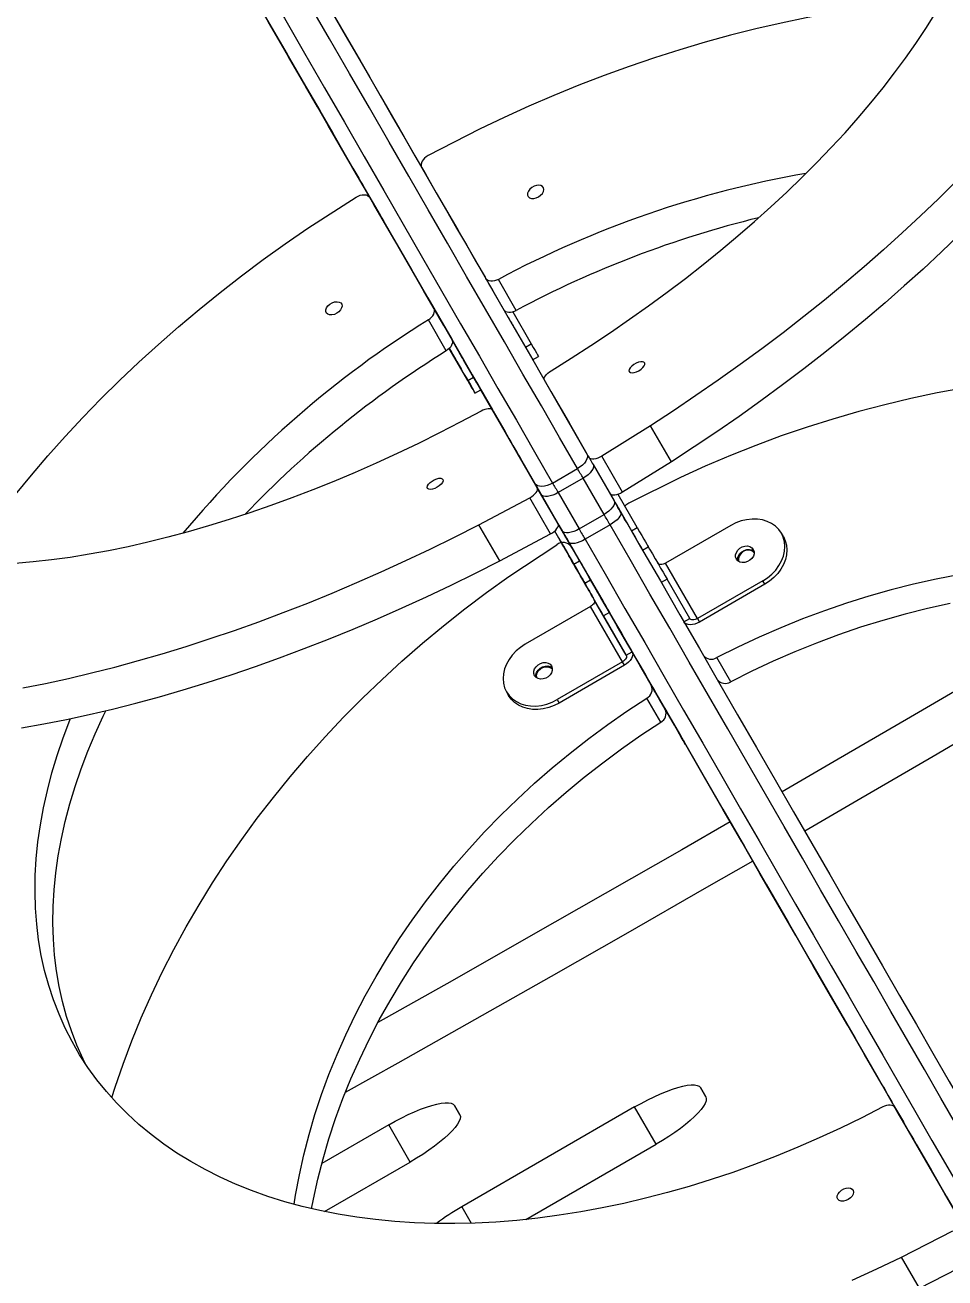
# Model space of a CAD drawing. Header units: millimetres. Extents: x -12977 to 11786, y -11805 to 10558.
# Drawn here: x -7210 to -6796, y -753 to -188 of the extents above; entities that cross this region are included whole.
import ezdxf

# ---------------------------------------------------------------- set-up
doc = ezdxf.new("R2010")
doc.units = ezdxf.units.MM
for name, color, linetype in [('DIKOM_ОБЪЕКТ', 7, 'Continuous'), ('DIKOM_РАЗМЕР_ЗОНА', 7, 'Continuous'), ('DIKOM_РАЗМЕР_ОБЪЕКТА', 7, 'Continuous')]:
    doc.layers.add(name, color=color, linetype=linetype)
doc.styles.add('style1', font='arial.ttf', dxfattribs={"width": 0.8})
doc.dimstyles.new('1-50', dxfattribs={"dimtxt": 300, "dimasz": 200, "dimexe": 100, "dimexo": 0, "dimgap": 100, "dimtad": 1, "dimtxsty": 'style1', "dimcen": 200, "dimclrd": 7, "dimclre": 7, "dimclrt": 7, "dimadec": 1, "dimazin": 2, "dimtfac": 1, "dimtmove": 0, "dimatfit": 2, "dimfxl": 0, "dimlwd": 25, "dimlwe": 18, "dimarcsym": 0})

# ---------------------------------------------------------------- blocks, each defined once
blk = doc.blocks.new('*D9')
at = {"layer": 'Defpoints', "color": 0, "transparency": 16777216}
for p in [(-11007.42, 666.08), (8787.99, 666.08), (8787.99, -10518.66)]:
    blk.add_point(p, dxfattribs=at)
at = {"layer": 'DIKOM_РАЗМЕР_ОБЪЕКТА', "color": 7, "lineweight": 18, "transparency": 16777216}
for p, q in [((-11007.42, 666.08), (-11007.42, -10618.66)), ((8787.99, 666.08), (8787.99, -10618.66))]:
    blk.add_line(p, q, dxfattribs=at)
at = {"layer": 'DIKOM_РАЗМЕР_ОБЪЕКТА', "color": 7, "lineweight": 25, "transparency": 16777216}
blk.add_line((-10807.42, -10518.66), (8587.99, -10518.66), dxfattribs=at)
at = {"layer": 'DIKOM_РАЗМЕР_ОБЪЕКТА', "color": 7, "transparency": 16777216}
for points in [[(-10807.42, -10485.32), (-10807.42, -10551.99), (-11007.42, -10518.66)], [(8587.99, -10485.32), (8587.99, -10551.99), (8787.99, -10518.66)]]:
    blk.add_solid(points, dxfattribs=at)
at = {"layer": 'DIKOM_РАЗМЕР_ОБЪЕКТА', "color": 7, "transparency": 16777216, "insert": (-1823.63, -10265.49), "char_height": 300, "attachment_point": 5, "style": 'style1'}
blk.add_mtext('19750', dxfattribs=at)
blk = doc.blocks.new('*D12')
at = {"layer": 'Defpoints', "color": 0, "transparency": 16777216}
for p in [(10764.9, 125.67), (-12976.69, 124.08), (10764.9, -11704.66)]:
    blk.add_point(p, dxfattribs=at)
at = {"layer": 'DIKOM_РАЗМЕР_ЗОНА', "color": 7, "lineweight": 18, "transparency": 16777216}
for p, q in [((10764.9, 125.67), (10764.9, -11804.66)), ((-12976.69, 124.08), (-12976.69, -11804.66))]:
    blk.add_line(p, q, dxfattribs=at)
at = {"layer": 'DIKOM_РАЗМЕР_ЗОНА', "color": 7, "lineweight": 25, "transparency": 16777216}
blk.add_line((-12776.69, -11704.66), (10564.9, -11704.66), dxfattribs=at)
at = {"layer": 'DIKOM_РАЗМЕР_ЗОНА', "color": 7, "transparency": 16777216}
for points in [[(-12776.69, -11671.32), (-12776.69, -11737.99), (-12976.69, -11704.66)], [(10564.9, -11671.32), (10564.9, -11737.99), (10764.9, -11704.66)]]:
    blk.add_solid(points, dxfattribs=at)
at = {"layer": 'DIKOM_РАЗМЕР_ЗОНА', "color": 7, "transparency": 16777216, "insert": (-1904.63, -11451.38), "char_height": 300, "attachment_point": 5, "style": 'style1'}
blk.add_mtext('23750', dxfattribs=at)

msp = doc.modelspace()

# ---------------------------------------------------------------- linework, layer by layer
at = {"layer": 'DIKOM_ОБЪЕКТ', "color": 7, "linetype": 'Continuous', "lineweight": 15}
for p, q in [((-7005.569, -235.225), (-7028.647, -247.098)), ((-7055.992, -264.18), (-7050.974, -272.872)), ((-7082.898, -279.871), (-7061.076, -265.821)), ((-7054.952, -265.982), (-7026.078, -315.994)), ((-6988.953, -316.869), (-6997.013, -302.908)), ((-6999.64, -307.785), (-6992.566, -320.035)), ((-7026.078, -315.994), (-7018.016, -329.957)), ((-7020.499, -335.083), (-7028.56, -321.121)), ((-7015.95, -333.535), (-7023.023, -321.285)), ((-6990.567, -317.499), (-6982.206, -331.981)), ((-7008.187, -346.981), (-7018.008, -329.97)), ((-6984.803, -333.479), (-6982.206, -331.981)), ((-7010.786, -348.481), (-7019.147, -333.999)), ((-6981.569, -339.079), (-6978.974, -337.58)), ((-7010.786, -348.481), (-7008.187, -346.981)), ((-6956.08, -383.229), (-6976.236, -348.319)), ((-6966.845, -364.585), (-6976.236, -348.319)), ((-7007.552, -354.08), (-7004.955, -352.58)), ((-6979.463, -396.729), (-6999.618, -361.82)), ((-6999.346, -362.29), (-6994.142, -371.304)), ((-6928.428, -368.832), (-6950.44, -382.552)), ((-6919.037, -385.098), (-6928.428, -368.832)), ((-6941.049, -398.818), (-6950.44, -382.552)), ((-6972.585, -394.641), (-6961.326, -388.141)), ((-6954.332, -386.256), (-6944.89, -402.609)), ((-6919.037, -385.098), (-6941.049, -398.818)), ((-6958.828, -392.468), (-6970.087, -398.967)), ((-6949.387, -408.821), (-6958.828, -392.468)), ((-6915.001, -392.095), (-6938.235, -403.697)), ((-6970.072, -412.995), (-6979.463, -396.729)), ((-6968.273, -416.109), (-6977.715, -399.755)), ((-6970.087, -398.967), (-6960.645, -415.321)), ((-6934.451, -414.693), (-6943.066, -399.77)), ((-7005.757, -413.478), (-6982.869, -401.276)), ((-6973.478, -417.542), (-6982.869, -401.276)), ((-6960.645, -415.321), (-6949.387, -408.821)), ((-6996.365, -429.743), (-7005.757, -413.478)), ((-6996.365, -429.743), (-6973.478, -417.542)), ((-6963.029, -431.193), (-6971.645, -416.27)), ((-6971.081, -417.247), (-6971.645, -416.27)), ((-6960.431, -429.693), (-6970.065, -413.007)), ((-6946.704, -413.467), (-6957.963, -419.967)), ((-6937.048, -416.192), (-6934.451, -414.693)), ((-6936.205, -417.654), (-6936.206, -417.655)), ((-6892.268, -413.761), (-6921.713, -430.761)), ((-6868.579, -418.791), (-6869.478, -417.232)), ((-6992.33, -436.74), (-6970.664, -422.42)), ((-6932.074, -424.808), (-6929.476, -423.309)), ((-6965.786, -426.418), (-6965.788, -426.419)), ((-6963.988, -429.537), (-6953.789, -447.202)), ((-6963.029, -431.193), (-6960.431, -429.693)), ((-6962.185, -432.655), (-6962.188, -432.655)), ((-6907.311, -455.704), (-6921.713, -430.761)), ((-6958.055, -439.808), (-6955.457, -438.308)), ((-6921.009, -437.979), (-6923.605, -439.478)), ((-6910.81, -455.645), (-6921.009, -437.979)), ((-6877.867, -438.703), (-6907.311, -455.704)), ((-6876.967, -440.262), (-6906.412, -457.262)), ((-6876.967, -440.262), (-6877.867, -438.703)), ((-6955.487, -450.261), (-6984.933, -467.261)), ((-6941.087, -475.203), (-6955.487, -450.261)), ((-6939.388, -472.145), (-6953.789, -447.202)), ((-6946.99, -452.979), (-6949.588, -454.479)), ((-6949.588, -454.479), (-6939.388, -472.145)), ((-6946.99, -452.979), (-6936.79, -470.645)), ((-6913.407, -457.145), (-6910.81, -455.645)), ((-6907.311, -455.704), (-6906.412, -457.262)), ((-6939.388, -472.145), (-6936.79, -470.645)), ((-6936.786, -470.653), (-6928.093, -485.709)), ((-6892.332, -484.222), (-6898.631, -473.311)), ((-6941.087, -475.203), (-6970.531, -492.204)), ((-6940.187, -476.762), (-6969.632, -493.762)), ((-6940.187, -476.762), (-6941.087, -475.203)), ((-6993.321, -488.732), (-6992.42, -490.291)), ((-6928.093, -485.709), (-6921.793, -496.62)), ((-6970.531, -492.204), (-6969.632, -493.762)), ((-6923.878, -502.436), (-6930.178, -491.525)), ((-6917.696, -503.716), (-6924.509, -491.915)), ((-6906.001, -667.018), (-6903.573, -671.224)), ((-6903.573, -671.224), (-6905.995, -667.029)), ((-7016.821, -675.073), (-7014.392, -679.279)), ((-7014.392, -679.279), (-7016.813, -675.085)), ((-6935.608, -675.738), (-7013.551, -720.738)), ((-6925.921, -692.516), (-6935.608, -675.738)), ((-6818.891, -674.848), (-6814.483, -682.483)), ((-6789.282, -726.133), (-6818.157, -676.12)), ((-7046.427, -683.793), (-7076.618, -701.224)), ((-7036.741, -700.571), (-7046.427, -683.793)), ((-6984.651, -726.423), (-6925.921, -692.516)), ((-7075.334, -722.853), (-7036.741, -700.571)), ((-7013.551, -720.738), (-7009.293, -728.112)), ((-6815.283, -743.39), (-6792.205, -731.516)), ((-6807.222, -757.351), (-6815.283, -743.39)), ((-6807.222, -757.351), (-6784.145, -745.478))]:
    msp.add_line(p, q, dxfattribs=at)
at = {"layer": 'DIKOM_ОБЪЕКТ', "color": 7, "linetype": 'Continuous', "lineweight": 15, "flags": 128}
for points in [[(-7184.313, -41.918), (-7174.433, -59.028), (-7164.475, -76.278), (-7154.438, -93.662), (-7144.325, -111.177), (-7134.14, -128.818), (-7123.885, -146.581), (-7113.563, -164.46), (-7103.175, -182.452), (-7092.725, -200.552), (-7082.216, -218.755), (-7071.65, -237.056), (-7061.029, -255.451), (-7050.357, -273.936), (-7039.636, -292.505), (-7028.869, -311.155), (-7018.059, -329.878), (-7007.208, -348.672)], [(-6961.326, -388.141), (-6969.436, -374.095), (-6977.638, -359.888), (-6985.931, -345.525), (-6994.31, -331.011), (-7002.774, -316.351), (-7011.319, -301.551), (-7019.941, -286.616), (-7028.639, -271.552), (-7037.408, -256.364), (-7046.245, -241.057), (-7055.147, -225.637), (-7064.112, -210.11), (-7073.136, -194.481), (-7082.215, -178.755), (-7091.347, -162.939), (-7100.527, -147.038), (-7109.753, -131.059), (-7119.02, -115.006), (-7128.328, -98.886), (-7137.67, -82.704), (-7147.045, -66.466), (-7156.449, -50.179)], [(-7150.877, -45.828), (-7141.539, -62.002), (-7132.23, -78.126), (-7122.953, -94.194), (-7113.711, -110.202), (-7104.508, -126.143), (-7095.347, -142.01), (-7086.231, -157.8), (-7077.163, -173.505), (-7068.148, -189.12), (-7059.188, -204.64), (-7050.286, -220.059), (-7041.445, -235.37), (-7032.67, -250.57), (-7023.962, -265.652), (-7015.326, -280.611), (-7006.764, -295.441), (-6998.279, -310.137), (-6989.874, -324.695), (-6981.553, -339.107), (-6973.319, -353.369), (-6965.174, -367.477), (-6957.121, -381.425)], [(-6980.504, -394.925), (-6988.556, -380.977), (-6996.701, -366.87), (-7004.936, -352.607), (-7013.257, -338.194), (-7021.661, -323.638), (-7030.146, -308.942), (-7038.708, -294.111), (-7047.345, -279.152), (-7056.052, -264.07), (-7064.828, -248.87), (-7073.669, -233.558), (-7082.571, -218.14), (-7091.53, -202.62), (-7100.546, -187.005), (-7109.614, -171.299), (-7118.729, -155.51), (-7127.891, -139.642), (-7137.094, -123.702), (-7146.336, -107.694), (-7155.613, -91.626), (-7164.922, -75.502), (-7174.26, -59.328)], [(-7167.707, -56.679), (-7158.303, -72.966), (-7148.928, -89.204), (-7139.586, -105.386), (-7130.279, -121.506), (-7121.01, -137.559), (-7111.785, -153.539), (-7102.605, -169.439), (-7093.473, -185.255), (-7084.394, -200.981), (-7075.371, -216.61), (-7066.406, -232.137), (-7057.503, -247.557), (-7048.666, -262.864), (-7039.897, -278.052), (-7031.2, -293.117), (-7022.577, -308.052), (-7014.033, -322.851), (-7005.569, -337.511), (-6997.189, -352.025), (-6988.896, -366.388), (-6980.694, -380.595), (-6972.585, -394.641)], [(-7152.695, -96.684), (-7146.459, -107.485), (-7140.092, -118.513), (-7133.599, -129.76), (-7126.983, -141.22), (-7120.247, -152.888), (-7113.395, -164.755), (-7106.432, -176.815), (-7099.362, -189.061), (-7092.188, -201.487), (-7084.915, -214.084), (-7077.547, -226.846), (-7070.088, -239.765), (-7062.542, -252.835)], [(-7106.36, -122.939), (-7100.402, -133.259), (-7094.5, -143.48), (-7088.66, -153.596), (-7082.885, -163.598), (-7077.182, -173.478), (-7071.553, -183.227), (-7066.003, -192.839), (-7060.538, -202.305), (-7055.161, -211.619), (-7049.877, -220.771), (-7044.69, -229.756), (-7039.603, -238.566), (-7034.621, -247.194), (-7029.749, -255.633), (-7024.989, -263.877), (-7020.347, -271.919), (-7015.825, -279.751), (-7011.427, -287.369), (-7007.156, -294.766), (-7003.016, -301.936)], [(-7026.399, -315.436), (-7030.539, -308.266), (-7034.809, -300.869), (-7039.208, -293.251), (-7043.73, -285.418), (-7048.372, -277.377), (-7053.132, -269.133), (-7058.004, -260.694), (-7062.985, -252.066), (-7068.072, -243.256), (-7073.26, -234.271), (-7078.544, -225.118), (-7083.921, -215.805), (-7089.386, -206.339), (-7094.935, -196.727), (-7100.564, -186.978), (-7106.268, -177.098), (-7112.042, -167.097), (-7117.882, -156.981), (-7123.785, -146.759), (-7129.743, -136.439)], [(-6796.484, -176.763), (-6802.506, -177.215), (-6813.515, -178.247), (-6824.608, -179.546), (-6835.776, -181.113), (-6847.008, -182.945), (-6858.294, -185.042), (-6869.626, -187.401), (-6880.993, -190.02), (-6892.385, -192.898), (-6903.793, -196.031), (-6915.207, -199.418), (-6926.619, -203.054), (-6938.015, -206.938), (-6949.389, -211.065), (-6960.73, -215.432), (-6972.028, -220.036), (-6983.274, -224.872), (-6994.458, -229.936), (-7005.569, -235.225)], [(-6973.27, -344.029), (-6964.253, -338.417), (-6955.343, -332.684), (-6946.549, -326.838), (-6937.881, -320.883), (-6929.35, -314.828), (-6920.963, -308.678), (-6912.731, -302.44), (-6904.663, -296.121), (-6896.767, -289.729), (-6889.052, -283.27), (-6881.527, -276.751), (-6874.201, -270.18), (-6867.079, -263.564), (-6860.173, -256.911), (-6853.489, -250.227), (-6847.033, -243.519), (-6840.813, -236.797), (-6834.837, -230.066), (-6829.111, -223.335), (-6823.641, -216.609), (-6818.432, -209.899), (-6813.492, -203.21), (-6808.826, -196.55), (-6804.437, -189.926), (-6800.332, -183.347)], [(-7028.647, -247.098), (-7029.5, -247.633), (-7030.262, -248.263), (-7030.9, -248.963), (-7031.39, -249.705), (-7031.711, -250.457), (-7031.851, -251.191), (-7031.803, -251.875), (-7031.57, -252.482)], [(-7062.542, -252.835), (-7061.666, -254.353), (-7060.804, -255.846), (-7059.958, -257.311), (-7059.127, -258.749), (-7058.315, -260.156), (-7057.521, -261.531), (-7056.747, -262.873), (-7055.992, -264.18)], [(-6790.927, -258.789), (-6798.738, -266.547), (-6806.775, -274.272), (-6815.03, -281.958), (-6823.498, -289.6), (-6832.17, -297.189), (-6841.039, -304.72), (-6850.098, -312.186), (-6859.339, -319.581), (-6868.753, -326.899), (-6878.333, -334.133), (-6888.071, -341.277), (-6897.958, -348.325), (-6907.986, -355.271), (-6918.145, -362.108), (-6928.428, -368.832)], [(-7061.076, -265.821), (-7060.186, -265.349), (-7059.26, -265.006), (-7058.334, -264.802), (-7057.447, -264.749), (-7056.635, -264.847), (-7055.93, -265.092), (-7055.361, -265.476), (-7054.952, -265.982)], [(-6978.931, -265.655), (-6977.966, -264.967), (-6977.202, -264.143), (-6976.704, -263.256), (-6976.519, -262.385), (-6976.662, -261.607), (-6977.12, -260.992), (-6977.853, -260.594), (-6978.795, -260.448), (-6979.863, -260.568), (-6980.963, -260.943), (-6981.995, -261.539), (-6982.869, -262.304), (-6983.508, -263.169), (-6983.852, -264.058), (-6983.875, -264.892), (-6983.571, -265.596), (-6982.968, -266.109), (-6982.122, -266.383), (-6981.104, -266.397), (-6980.008, -266.147), (-6978.931, -265.655)], [(-7050.974, -272.872), (-7050.241, -274.142), (-7049.529, -275.374), (-7048.841, -276.566), (-7048.176, -277.718), (-7047.535, -278.828), (-7046.92, -279.893), (-7046.33, -280.915), (-7045.767, -281.89)], [(-7238.068, -431.71), (-7234.666, -426.723), (-7228.269, -417.704), (-7221.596, -408.747), (-7214.656, -399.86), (-7207.453, -391.049), (-7199.995, -382.322), (-7192.286, -373.689), (-7184.334, -365.155), (-7176.146, -356.727), (-7167.728, -348.414), (-7159.088, -340.222), (-7150.233, -332.159), (-7141.171, -324.23), (-7131.91, -316.444), (-7122.458, -308.806), (-7112.822, -301.323), (-7103.011, -294.002), (-7093.033, -286.849), (-7082.898, -279.871)], [(-7045.767, -281.89), (-7040.964, -290.21), (-7035.998, -298.81), (-7030.874, -307.685), (-7025.595, -316.83), (-7020.161, -326.241), (-7014.579, -335.91), (-7008.849, -345.834), (-7002.976, -356.006), (-6999.681, -361.714)], [(-6789.347, -282.813), (-6797.384, -290.538), (-6805.639, -298.224), (-6814.107, -305.865), (-6822.779, -313.455), (-6831.648, -320.985), (-6840.707, -328.452), (-6849.948, -335.847), (-6859.362, -343.165), (-6868.942, -350.399), (-6878.679, -357.543), (-6888.567, -364.591), (-6898.594, -371.536), (-6908.754, -378.374), (-6919.037, -385.098)], [(-7003.016, -301.936), (-7002.625, -302.613), (-7002.225, -303.307), (-7001.816, -304.016), (-7001.397, -304.74), (-7000.971, -305.48), (-7000.535, -306.234), (-7000.091, -307.002), (-6999.64, -307.785)], [(-6997.013, -302.908), (-6997.867, -303.296), (-6998.74, -303.565), (-6999.598, -303.707), (-7000.413, -303.717), (-7001.155, -303.594), (-7001.797, -303.342), (-7002.316, -302.971), (-7002.695, -302.494)], [(-7069.863, -318.155), (-7070.94, -318.646), (-7072.037, -318.896), (-7073.054, -318.883), (-7073.901, -318.608), (-7074.503, -318.096), (-7074.807, -317.392), (-7074.786, -316.557), (-7074.44, -315.669), (-7073.803, -314.803), (-7072.928, -314.039), (-7071.896, -313.442), (-7070.796, -313.068), (-7069.727, -312.948), (-7068.785, -313.094), (-7068.053, -313.492), (-7067.594, -314.107), (-7067.452, -314.885), (-7067.637, -315.756), (-7068.134, -316.643), (-7068.899, -317.468), (-7069.863, -318.155)], [(-7028.56, -321.121), (-7027.797, -320.575), (-7027.128, -319.955), (-7026.575, -319.282), (-7026.159, -318.582), (-7025.894, -317.878), (-7025.792, -317.196), (-7025.853, -316.561), (-7026.078, -315.994)], [(-7023.023, -321.285), (-7023.474, -320.502), (-7023.918, -319.734), (-7024.353, -318.98), (-7024.78, -318.24), (-7025.199, -317.515), (-7025.608, -316.807), (-7026.008, -316.113), (-7026.399, -315.436)], [(-6994.634, -316.456), (-6994.255, -316.933), (-6993.735, -317.304), (-6993.094, -317.556), (-6992.352, -317.679), (-6991.537, -317.669), (-6990.679, -317.527), (-6989.806, -317.257), (-6988.953, -316.869)], [(-6992.566, -320.035), (-6992.107, -320.832), (-6991.639, -321.641), (-6991.165, -322.464), (-6990.683, -323.299), (-6990.193, -324.147), (-6989.696, -325.007), (-6989.194, -325.878), (-6988.684, -326.76)], [(-7018.016, -329.957), (-7017.792, -330.523), (-7017.731, -331.158), (-7017.834, -331.84), (-7018.098, -332.544), (-7018.514, -333.244), (-7019.067, -333.917), (-7019.737, -334.537), (-7020.499, -335.083)], [(-7012.338, -339.791), (-7012.427, -339.637), (-7012.686, -339.189), (-7013.091, -338.487), (-7013.607, -337.592), (-7014.188, -336.586), (-7014.783, -335.556), (-7015.338, -334.595), (-7015.804, -333.787), (-7016.14, -333.206), (-7016.316, -332.901), (-7016.316, -332.901), (-7016.14, -333.205), (-7015.804, -333.787), (-7015.338, -334.594), (-7014.783, -335.555), (-7014.189, -336.585), (-7013.608, -337.591), (-7013.091, -338.486), (-7012.686, -339.189), (-7012.427, -339.637), (-7012.338, -339.791)], [(-6982.206, -331.981), (-6981.282, -333.583), (-6980.493, -334.948), (-6979.858, -336.05), (-6979.387, -336.865), (-6979.09, -337.378), (-6978.976, -337.577), (-6978.974, -337.58)], [(-7019.185, -333.933), (-7018.929, -334.377), (-7017.669, -336.559), (-7016.387, -338.779), (-7015.108, -340.994), (-7013.858, -343.159), (-7012.664, -345.228), (-7011.548, -347.16), (-7010.534, -348.916), (-7009.644, -350.459)], [(-7015.248, -340.752), (-7015.713, -339.946), (-7016.278, -338.968), (-7016.896, -337.897), (-7017.517, -336.821), (-7018.092, -335.826), (-7018.572, -334.994), (-7018.921, -334.39), (-7019.108, -334.066), (-7019.12, -334.046), (-7018.954, -334.332), (-7018.626, -334.901), (-7018.16, -335.708), (-7017.596, -336.686), (-7016.977, -337.757), (-7016.356, -338.833), (-7015.782, -339.827), (-7015.3, -340.66), (-7014.953, -341.263), (-7014.765, -341.588), (-7014.754, -341.608), (-7014.919, -341.321), (-7015.248, -340.752)], [(-7012.066, -340.26), (-7012.576, -339.378), (-7013.079, -338.507), (-7013.575, -337.647), (-7014.065, -336.8), (-7014.547, -335.964), (-7015.022, -335.141), (-7015.49, -334.332), (-7015.95, -333.535)], [(-6999.598, -361.857), (-7001.443, -358.661), (-7006.708, -349.542), (-7012.066, -340.26)], [(-6976.236, -348.319), (-6976.368, -347.91), (-6976.342, -347.427), (-6976.157, -346.887), (-6975.822, -346.307), (-6975.345, -345.711), (-6974.747, -345.119), (-6974.046, -344.551), (-6973.27, -344.029)], [(-6933.683, -344.021), (-6932.702, -343.363), (-6931.887, -342.625), (-6931.312, -341.874), (-6931.027, -341.176), (-6931.057, -340.593), (-6931.4, -340.177), (-6932.025, -339.965), (-6932.877, -339.976), (-6933.881, -340.208), (-6934.946, -340.641), (-6935.979, -341.237), (-6936.887, -341.943), (-6937.59, -342.696), (-6938.025, -343.429), (-6938.154, -344.077), (-6937.966, -344.582), (-6937.476, -344.9), (-6936.728, -345.002), (-6935.79, -344.878), (-6934.744, -344.542), (-6933.683, -344.021)], [(-7009.644, -350.459), (-7008.893, -351.759), (-7008.299, -352.789), (-7007.872, -353.527), (-7007.623, -353.96), (-7007.554, -354.078), (-7007.67, -353.878), (-7007.965, -353.365), (-7008.436, -352.55), (-7009.073, -351.448), (-7009.861, -350.082), (-7010.786, -348.481)], [(-7008.187, -346.981), (-7007.263, -348.582), (-7006.475, -349.948), (-7005.839, -351.05), (-7005.367, -351.865), (-7005.072, -352.378), (-7004.956, -352.578), (-7004.955, -352.58)], [(-7007.208, -348.672), (-7006.19, -350.434), (-7005.181, -352.182), (-7004.181, -353.915), (-7003.19, -355.631), (-7002.211, -357.328), (-7001.243, -359.004), (-7000.287, -360.659), (-6999.346, -362.29)], [(-6787.549, -351.869), (-6799.34, -354.057), (-6811.12, -356.547), (-6822.879, -359.336), (-6834.607, -362.423), (-6846.294, -365.804), (-6857.931, -369.476), (-6869.507, -373.437), (-6881.011, -377.684), (-6892.435, -382.211), (-6903.768, -387.016), (-6915.001, -392.095)], [(-6999.618, -361.82), (-6999.905, -361.5), (-7000.337, -361.281), (-7000.898, -361.17), (-7001.567, -361.172), (-7002.322, -361.286), (-7003.135, -361.508), (-7003.976, -361.831), (-7004.816, -362.243)], [(-7004.816, -362.243), (-7014.185, -367.245), (-7023.605, -372.095), (-7033.065, -376.788), (-7042.555, -381.317), (-7052.065, -385.678), (-7061.585, -389.865), (-7071.103, -393.876), (-7080.609, -397.704), (-7090.093, -401.346), (-7099.544, -404.797), (-7108.952, -408.055), (-7118.306, -411.115), (-7127.596, -413.973), (-7136.812, -416.628), (-7145.942, -419.075), (-7154.978, -421.312), (-7163.911, -423.336), (-7172.728, -425.146), (-7181.421, -426.741), (-7189.98, -428.115), (-7198.395, -429.271), (-7206.658, -430.205), (-7214.759, -430.916)], [(-6994.142, -371.304), (-6993.196, -372.941), (-6992.267, -374.551), (-6991.355, -376.131), (-6990.46, -377.68), (-6989.585, -379.196), (-6988.729, -380.678), (-6987.894, -382.124), (-6987.081, -383.533)], [(-6987.081, -383.533), (-6978.469, -398.45), (-6969.737, -413.574), (-6960.887, -428.902), (-6951.924, -444.428), (-6942.847, -460.149), (-6933.66, -476.061), (-6924.366, -492.159), (-6914.966, -508.44), (-6905.464, -524.899), (-6895.862, -541.53), (-6886.161, -558.332), (-6876.367, -575.297), (-6866.479, -592.423), (-6856.501, -609.704), (-6846.437, -627.137), (-6836.288, -644.715), (-6826.058, -662.436)], [(-6957.121, -381.425), (-6956.875, -382.12), (-6956.872, -382.922), (-6957.111, -383.802), (-6957.584, -384.724), (-6958.271, -385.655), (-6959.148, -386.557), (-6960.179, -387.396), (-6961.326, -388.141)], [(-6957.121, -381.425), (-6956.781, -382.015), (-6956.438, -382.608), (-6956.093, -383.206), (-6955.745, -383.808), (-6955.395, -384.414), (-6955.043, -385.024), (-6954.689, -385.638), (-6954.332, -386.256)], [(-6950.44, -382.552), (-6951.323, -383.034), (-6952.225, -383.421), (-6953.107, -383.699), (-6953.935, -383.856), (-6954.673, -383.887), (-6955.292, -383.789), (-6955.767, -383.567), (-6956.08, -383.229)], [(-6958.828, -392.468), (-6959.148, -391.914), (-6959.465, -391.364), (-6959.781, -390.818), (-6960.094, -390.275), (-6960.405, -389.736), (-6960.715, -389.2), (-6961.021, -388.669), (-6961.326, -388.141)], [(-6954.332, -386.256), (-6954.143, -386.852), (-6954.194, -387.56), (-6954.484, -388.352), (-6955, -389.198), (-6955.725, -390.066), (-6956.628, -390.922), (-6957.676, -391.732), (-6958.828, -392.468)], [(-7024.616, -396.521), (-7025.677, -397.042), (-7026.723, -397.379), (-7027.662, -397.501), (-7028.409, -397.399), (-7028.898, -397.082), (-7029.087, -396.577), (-7028.958, -395.929), (-7028.523, -395.196), (-7027.82, -394.443), (-7026.911, -393.738), (-7025.879, -393.141), (-7024.814, -392.708), (-7023.811, -392.475), (-7022.958, -392.465), (-7022.332, -392.677), (-7021.989, -393.093), (-7021.959, -393.676), (-7022.244, -394.374), (-7022.82, -395.125), (-7023.635, -395.863), (-7024.616, -396.521)], [(-6972.585, -394.641), (-6973.803, -395.262), (-6975.046, -395.736), (-6976.266, -396.044), (-6977.416, -396.174), (-6978.45, -396.122), (-6979.331, -395.889), (-6980.025, -395.485), (-6980.504, -394.925)], [(-6977.715, -399.755), (-6978.071, -399.138), (-6978.426, -398.524), (-6978.778, -397.914), (-6979.128, -397.308), (-6979.476, -396.705), (-6979.821, -396.108), (-6980.163, -395.514), (-6980.504, -394.925)], [(-6972.585, -394.641), (-6972.28, -395.169), (-6971.973, -395.701), (-6971.664, -396.236), (-6971.353, -396.775), (-6971.039, -397.318), (-6970.724, -397.864), (-6970.406, -398.414), (-6970.087, -398.967)], [(-6982.869, -401.276), (-6982.01, -400.75), (-6981.223, -400.164), (-6980.542, -399.538), (-6979.992, -398.901), (-6979.596, -398.277), (-6979.372, -397.691), (-6979.327, -397.168), (-6979.463, -396.729)], [(-6970.087, -398.967), (-6971.3, -399.598), (-6972.526, -400.1), (-6973.718, -400.455), (-6974.832, -400.648), (-6975.823, -400.673), (-6976.654, -400.527), (-6977.292, -400.217), (-6977.715, -399.755)], [(-6941.049, -398.818), (-6941.932, -399.299), (-6942.834, -399.687), (-6943.716, -399.965), (-6944.544, -400.122), (-6945.281, -400.153), (-6945.901, -400.055), (-6946.376, -399.833), (-6946.689, -399.495)], [(-6944.89, -402.609), (-6944.702, -403.206), (-6944.752, -403.913), (-6945.042, -404.706), (-6945.559, -405.552), (-6946.283, -406.419), (-6947.186, -407.275), (-6948.234, -408.086), (-6949.387, -408.821)], [(-6945.1, -402.248), (-6943.913, -404.303), (-6942.669, -406.458), (-6941.392, -408.669), (-6940.109, -410.892), (-6938.846, -413.08), (-6937.627, -415.191), (-6936.479, -417.179), (-6935.425, -419.005), (-6934.485, -420.633), (-6933.68, -422.028), (-6933.025, -423.162)], [(-6944.89, -402.609), (-6944.523, -403.245), (-6944.154, -403.885), (-6943.782, -404.528), (-6943.409, -405.175), (-6943.033, -405.826), (-6942.656, -406.479), (-6942.277, -407.137), (-6941.895, -407.797)], [(-6939.554, -411.854), (-6939.357, -412.196), (-6939.334, -412.234), (-6939.489, -411.965), (-6939.809, -411.411), (-6940.267, -410.618), (-6940.827, -409.648), (-6941.444, -408.58), (-6942.066, -407.502), (-6942.645, -406.5), (-6943.132, -405.656), (-6943.49, -405.037), (-6943.686, -404.695), (-6943.722, -404.635)], [(-6946.704, -413.467), (-6947.046, -412.875), (-6947.386, -412.287), (-6947.724, -411.701), (-6948.06, -411.119), (-6948.395, -410.539), (-6948.728, -409.963), (-6949.058, -409.391), (-6949.387, -408.821)], [(-6941.895, -407.797), (-6941.767, -408.287), (-6941.877, -408.894), (-6942.221, -409.592), (-6942.784, -410.356), (-6943.548, -411.156), (-6944.48, -411.962), (-6945.546, -412.742), (-6946.704, -413.467)], [(-6941.895, -407.797), (-6932.925, -423.334), (-6924.026, -438.748), (-6915.2, -454.035), (-6906.451, -469.188), (-6897.783, -484.202), (-6889.198, -499.071), (-6880.7, -513.79), (-6872.293, -528.352), (-6863.979, -542.753), (-6855.76, -556.987), (-6847.642, -571.048), (-6839.626, -584.933), (-6831.716, -598.634), (-6823.914, -612.147), (-6816.224, -625.467), (-6808.648, -638.589), (-6801.189, -651.507), (-6793.851, -664.217), (-6786.636, -676.715), (-6779.546, -688.995), (-6772.584, -701.053), (-6765.753, -712.885)], [(-6869.478, -417.232), (-6870.662, -415.549), (-6872.139, -414.083), (-6873.879, -412.865), (-6875.846, -411.918), (-6878.001, -411.264), (-6880.301, -410.913), (-6882.697, -410.875), (-6885.141, -411.149), (-6887.584, -411.731), (-6889.976, -412.607), (-6892.268, -413.761)], [(-7211.267, -486.918), (-7201.075, -484.901), (-7190.761, -482.664), (-7180.336, -480.208), (-7169.807, -477.536), (-7159.184, -474.65), (-7148.475, -471.553), (-7137.691, -468.246), (-7126.84, -464.734), (-7115.931, -461.018), (-7104.974, -457.102), (-7093.979, -452.99), (-7082.954, -448.686), (-7071.909, -444.191), (-7060.855, -439.512), (-7049.799, -434.65), (-7038.751, -429.612), (-7027.722, -424.401), (-7016.721, -419.021), (-7005.757, -413.478)], [(-6973.478, -417.542), (-6972.619, -417.016), (-6971.832, -416.43), (-6971.151, -415.804), (-6970.601, -415.167), (-6970.205, -414.543), (-6969.981, -413.957), (-6969.936, -413.434), (-6970.072, -412.995)], [(-6971.081, -417.247), (-6969.894, -419.303), (-6968.65, -421.458), (-6967.373, -423.669), (-6966.09, -425.892), (-6964.826, -428.081), (-6963.608, -430.191), (-6962.46, -432.179), (-6961.405, -434.006), (-6960.466, -435.633), (-6959.66, -437.028), (-6959.006, -438.162)], [(-6960.645, -415.321), (-6961.858, -415.952), (-6963.084, -416.454), (-6964.277, -416.809), (-6965.39, -417.002), (-6966.381, -417.026), (-6967.212, -416.881), (-6967.851, -416.571), (-6968.273, -416.109)], [(-6965.278, -421.297), (-6965.659, -420.637), (-6966.038, -419.98), (-6966.416, -419.326), (-6966.791, -418.675), (-6967.165, -418.029), (-6967.536, -417.385), (-6967.906, -416.745), (-6968.273, -416.109)], [(-6960.645, -415.321), (-6960.316, -415.89), (-6959.985, -416.463), (-6959.653, -417.04), (-6959.319, -417.619), (-6958.982, -418.201), (-6958.644, -418.787), (-6958.304, -419.375), (-6957.963, -419.967)], [(-6769.321, -720.705), (-6776.2, -708.79), (-6783.211, -696.647), (-6790.351, -684.28), (-6797.617, -671.695), (-6805.007, -658.894), (-6812.518, -645.885), (-6820.147, -632.671), (-6827.892, -619.257), (-6835.749, -605.649), (-6843.715, -591.851), (-6851.787, -577.869), (-6859.962, -563.709), (-6868.239, -549.374), (-6876.612, -534.872), (-6885.079, -520.206), (-6893.636, -505.384), (-6902.281, -490.41), (-6911.01, -475.29), (-6919.821, -460.03), (-6928.709, -444.636), (-6937.671, -429.113), (-6946.704, -413.467)], [(-6934.451, -414.693), (-6933.346, -416.606), (-6932.346, -418.338), (-6931.47, -419.854), (-6930.737, -421.124), (-6930.163, -422.119), (-6929.756, -422.823), (-6929.528, -423.219), (-6929.476, -423.309)], [(-6877.867, -438.703), (-6875.722, -437.295), (-6873.766, -435.663), (-6872.042, -433.838), (-6870.582, -431.858), (-6869.417, -429.763), (-6868.571, -427.598), (-6868.061, -425.403), (-6867.896, -423.226), (-6868.081, -421.111), (-6868.612, -419.099), (-6869.478, -417.232)], [(-6965.535, -426.853), (-6965.891, -426.236), (-6966.378, -425.391), (-6966.957, -424.389), (-6967.58, -423.311), (-6968.196, -422.243), (-6968.756, -421.274), (-6969.215, -420.479), (-6969.534, -419.926), (-6969.69, -419.657), (-6969.667, -419.695), (-6969.47, -420.037), (-6969.113, -420.656), (-6968.626, -421.5), (-6968.047, -422.502), (-6967.424, -423.58), (-6966.808, -424.647), (-6966.248, -425.618), (-6965.789, -426.412), (-6965.47, -426.965), (-6965.315, -427.234), (-6965.337, -427.196), (-6965.535, -426.853)], [(-6962.904, -425.41), (-6962.992, -425.256), (-6963.251, -424.808), (-6963.656, -424.106), (-6964.173, -423.211), (-6964.754, -422.204), (-6965.348, -421.175), (-6965.903, -420.214), (-6966.37, -419.406), (-6966.706, -418.824), (-6966.881, -418.52), (-6966.881, -418.52), (-6966.706, -418.824), (-6966.37, -419.405), (-6965.904, -420.213), (-6965.349, -421.174), (-6964.755, -422.203), (-6964.173, -423.21), (-6963.657, -424.105), (-6963.252, -424.807), (-6962.993, -425.255), (-6962.904, -425.41)], [(-6957.963, -419.967), (-6959.17, -420.608), (-6960.379, -421.141), (-6961.542, -421.545), (-6962.616, -421.806), (-6963.56, -421.913), (-6964.337, -421.861), (-6964.917, -421.653), (-6965.278, -421.297)], [(-6789.136, -726.384), (-6795.967, -714.553), (-6802.929, -702.495), (-6810.018, -690.215), (-6817.234, -677.717), (-6824.572, -665.007), (-6832.031, -652.088), (-6839.606, -638.967), (-6847.297, -625.647), (-6855.098, -612.134), (-6863.009, -598.433), (-6871.024, -584.549), (-6879.143, -570.487), (-6887.361, -556.253), (-6895.676, -541.852), (-6904.083, -527.289), (-6912.581, -512.571), (-6921.166, -497.702), (-6929.834, -482.688), (-6938.582, -467.535), (-6947.408, -452.248), (-6956.308, -436.834), (-6965.278, -421.297)], [(-6957.963, -419.967), (-6948.93, -435.613), (-6939.968, -451.136), (-6931.079, -466.531), (-6922.269, -481.791), (-6913.54, -496.91), (-6904.895, -511.884), (-6896.337, -526.707), (-6887.87, -541.371), (-6879.497, -555.874), (-6871.221, -570.209), (-6863.046, -584.369), (-6854.973, -598.351), (-6847.007, -612.149), (-6839.151, -625.757), (-6831.406, -639.171), (-6823.776, -652.385), (-6816.266, -665.394), (-6808.876, -678.194), (-6801.609, -690.78), (-6794.469, -703.147), (-6787.458, -715.29), (-6780.58, -727.205)], [(-6933.025, -423.162), (-6932.534, -424.013), (-6932.217, -424.562), (-6932.08, -424.799), (-6932.074, -424.808)], [(-6929.478, -423.31), (-6928.858, -424.383), (-6927.574, -426.607), (-6926.303, -428.809), (-6925.071, -430.943), (-6923.903, -432.967), (-6922.822, -434.839), (-6921.85, -436.521), (-6921.009, -437.979)], [(-6882.123, -424.532), (-6881.781, -425.48), (-6881.776, -426.53), (-6882.107, -427.596), (-6882.749, -428.591), (-6883.649, -429.436), (-6884.733, -430.063), (-6885.915, -430.419), (-6887.098, -430.477), (-6888.187, -430.231), (-6889.094, -429.702), (-6889.744, -428.932), (-6890.085, -427.984), (-6890.09, -426.935), (-6889.758, -425.869), (-6889.117, -424.873), (-6888.217, -424.028), (-6887.133, -423.402), (-6885.951, -423.046), (-6884.768, -422.988), (-6883.679, -423.234), (-6882.773, -423.762), (-6882.123, -424.532)], [(-6868.579, -418.791), (-6867.713, -420.657), (-6867.182, -422.669), (-6866.996, -424.785), (-6867.16, -426.962), (-6867.671, -429.156), (-6868.517, -431.322), (-6869.682, -433.417), (-6871.141, -435.397), (-6872.867, -437.222), (-6874.822, -438.855), (-6876.967, -440.262)], [(-6962.188, -432.655), (-6963.157, -430.976), (-6963.998, -429.52), (-6964.691, -428.32), (-6965.223, -427.398), (-6965.584, -426.773), (-6965.766, -426.458), (-6965.765, -426.46), (-6965.581, -426.778), (-6965.218, -427.407), (-6964.684, -428.332), (-6963.988, -429.537)], [(-6889.167, -429.638), (-6889.185, -429.543), (-6889.19, -428.494), (-6888.859, -427.428), (-6888.217, -426.432), (-6887.318, -425.587), (-6886.233, -424.96), (-6885.051, -424.604), (-6883.868, -424.546), (-6882.779, -424.792), (-6881.873, -425.321), (-6881.799, -425.385)], [(-6881.736, -426.037), (-6882.012, -425.724), (-6882.833, -425.173), (-6883.85, -424.899), (-6884.972, -424.926), (-6886.099, -425.253), (-6887.132, -425.849), (-6887.978, -426.662), (-6888.562, -427.62), (-6888.834, -428.637), (-6888.767, -429.624), (-6888.635, -430.016)], [(-7211.939, -504.978), (-7201.876, -503.184), (-7191.684, -501.167), (-7181.37, -498.93), (-7170.945, -496.475), (-7160.416, -493.802), (-7149.793, -490.916), (-7139.084, -487.819), (-7128.3, -484.512), (-7117.449, -481), (-7106.54, -477.284), (-7095.583, -473.369), (-7084.588, -469.256), (-7073.563, -464.952), (-7062.518, -460.457), (-7051.463, -455.777), (-7040.408, -450.916), (-7029.361, -445.878), (-7018.331, -440.667), (-7007.33, -435.287), (-6996.365, -429.743)], [(-6959.006, -438.162), (-6958.514, -439.013), (-6958.197, -439.562), (-6958.061, -439.799), (-6958.107, -439.719), (-6958.336, -439.323), (-6958.741, -438.62), (-6959.317, -437.623), (-6960.05, -436.354), (-6960.924, -434.838), (-6961.925, -433.106), (-6963.029, -431.193)], [(-6949.588, -454.479), (-6950.43, -453.021), (-6951.4, -451.339), (-6952.481, -449.467), (-6953.65, -447.443), (-6954.882, -445.308), (-6956.154, -443.106), (-6957.438, -440.882), (-6958.708, -438.681), (-6959.94, -436.548), (-6961.108, -434.525), (-6962.188, -432.655)], [(-6960.431, -429.693), (-6959.327, -431.606), (-6958.327, -433.338), (-6957.451, -434.854), (-6956.719, -436.124), (-6956.143, -437.12), (-6955.737, -437.823), (-6955.509, -438.218), (-6955.457, -438.308)], [(-6921.713, -430.761), (-6922.237, -431.024), (-6922.775, -431.216), (-6923.308, -431.332), (-6923.813, -431.365), (-6924.273, -431.315), (-6924.669, -431.185), (-6924.985, -430.978), (-6925.21, -430.702)], [(-7171.275, -671.533), (-7169.774, -666.862), (-7166.159, -656.374), (-7162.216, -645.928), (-7157.95, -635.533), (-7153.364, -625.197), (-7148.461, -614.928), (-7143.247, -604.737), (-7137.725, -594.631), (-7131.901, -584.619), (-7125.778, -574.711), (-7119.363, -564.913), (-7112.661, -555.236), (-7105.677, -545.686), (-7098.419, -536.273), (-7090.891, -527.003), (-7083.101, -517.887), (-7075.055, -508.93), (-7066.76, -500.141), (-7058.222, -491.527), (-7049.451, -483.096), (-7040.452, -474.855), (-7031.234, -466.811), (-7021.805, -458.971), (-7012.172, -451.341), (-7002.344, -443.929), (-6992.33, -436.74)], [(-6957.808, -440.242), (-6957.259, -441.193), (-6956.647, -442.252), (-6956.022, -443.334), (-6955.435, -444.351), (-6954.934, -445.22), (-6954.558, -445.87), (-6954.339, -446.25), (-6954.293, -446.329), (-6954.426, -446.099), (-6954.725, -445.58), (-6955.168, -444.814), (-6955.718, -443.862), (-6956.329, -442.802), (-6956.954, -441.721), (-6957.541, -440.704), (-6958.042, -439.835), (-6958.418, -439.185), (-6958.637, -438.804), (-6958.683, -438.726), (-6958.55, -438.956), (-6958.25, -439.475), (-6957.808, -440.242)], [(-6951.89, -444.491), (-6951.978, -444.338), (-6952.237, -443.889), (-6952.642, -443.187), (-6953.159, -442.293), (-6953.74, -441.286), (-6954.334, -440.257), (-6954.889, -439.296), (-6955.355, -438.488), (-6955.459, -438.309)], [(-6955.459, -438.309), (-6955.356, -438.487), (-6954.89, -439.295), (-6954.335, -440.256), (-6953.74, -441.285), (-6953.159, -442.292), (-6952.643, -443.186), (-6952.237, -443.889), (-6951.978, -444.337), (-6951.89, -444.491)], [(-6927.03, -487.549), (-6929.981, -482.439), (-6933.086, -477.06), (-6936.343, -471.418), (-6939.751, -465.517), (-6943.305, -459.36), (-6947.003, -452.955), (-6950.843, -446.304), (-6954.821, -439.415), (-6955.459, -438.309)], [(-6955.459, -438.309), (-6953.824, -441.142), (-6951.96, -444.369), (-6950.009, -447.75), (-6947.98, -451.262), (-6945.891, -454.882), (-6943.754, -458.584), (-6941.583, -462.343), (-6939.394, -466.134), (-6937.202, -469.93), (-6935.023, -473.706), (-6932.869, -477.436), (-6930.756, -481.095), (-6928.701, -484.656), (-6926.713, -488.098), (-6924.811, -491.394), (-6923.003, -494.524), (-6921.305, -497.465), (-6919.727, -500.198), (-6918.281, -502.704), (-6916.975, -504.966), (-6915.819, -506.968), (-6914.821, -508.696), (-6913.987, -510.14), (-6913.325, -511.289), (-6912.836, -512.134), (-6912.526, -512.671), (-6912.396, -512.897), (-6912.447, -512.808), (-6912.679, -512.406), (-6913.09, -511.693), (-6913.678, -510.675), (-6914.439, -509.358), (-6915.366, -507.752), (-6916.455, -505.867), (-6917.696, -503.716)], [(-6955.459, -438.31), (-6954.84, -439.383), (-6953.556, -441.607), (-6952.284, -443.809), (-6951.052, -445.943), (-6949.884, -447.967), (-6948.803, -449.839), (-6947.832, -451.521), (-6946.99, -452.979)], [(-6789.609, -435.963), (-6799.759, -437.934), (-6809.895, -440.2), (-6820.005, -442.758), (-6830.078, -445.604), (-6840.103, -448.736), (-6850.069, -452.15), (-6859.966, -455.843), (-6869.781, -459.809), (-6879.504, -464.047), (-6889.124, -468.549), (-6898.631, -473.311)], [(-6711.471, -441.492), (-6742.819, -460.02), (-6777.035, -480.142), (-6811.304, -500.19), (-6845.626, -520.163), (-6869.151, -533.793)], [(-6676.73, -444.561), (-6698.475, -457.472), (-6732.632, -477.665), (-6766.847, -497.787), (-6801.117, -517.835), (-6835.439, -537.808), (-6858.964, -551.437)], [(-6953.789, -447.202), (-6953.664, -447.535), (-6953.643, -447.913), (-6953.727, -448.321), (-6953.914, -448.744), (-6954.195, -449.165), (-6954.561, -449.568), (-6954.997, -449.939), (-6955.487, -450.261)], [(-6793.46, -448.845), (-6803.595, -451.111), (-6813.705, -453.669), (-6823.779, -456.515), (-6833.804, -459.647), (-6843.77, -463.061), (-6853.666, -466.754), (-6863.481, -470.721), (-6873.204, -474.958), (-6882.824, -479.46), (-6892.332, -484.222)], [(-6906.412, -457.262), (-6907.46, -457.788), (-6908.538, -458.173), (-6909.601, -458.404), (-6910.613, -458.47), (-6911.532, -458.371), (-6912.323, -458.11), (-6912.956, -457.696), (-6913.408, -457.145)], [(-6907.311, -455.704), (-6907.836, -455.966), (-6908.375, -456.159), (-6908.907, -456.274), (-6909.412, -456.308), (-6909.872, -456.258), (-6910.267, -456.127), (-6910.585, -455.92), (-6910.81, -455.645)], [(-6984.933, -467.261), (-6987.077, -468.669), (-6989.032, -470.301), (-6990.757, -472.127), (-6992.217, -474.106), (-6993.382, -476.201), (-6994.228, -478.367), (-6994.739, -480.561), (-6994.903, -482.738), (-6994.718, -484.854), (-6994.187, -486.866), (-6993.321, -488.732)], [(-6939.388, -472.145), (-6939.263, -472.477), (-6939.241, -472.856), (-6939.326, -473.264), (-6939.513, -473.686), (-6939.795, -474.108), (-6940.161, -474.511), (-6940.597, -474.881), (-6941.087, -475.203)], [(-6936.79, -470.645), (-6936.539, -471.311), (-6936.497, -472.066), (-6936.666, -472.882), (-6937.04, -473.728), (-6937.603, -474.57), (-6938.335, -475.377), (-6939.207, -476.117), (-6940.187, -476.762)], [(-6973.055, -477.032), (-6972.714, -477.98), (-6972.708, -479.03), (-6973.041, -480.095), (-6973.682, -481.091), (-6974.582, -481.937), (-6975.666, -482.563), (-6976.848, -482.919), (-6978.031, -482.977), (-6979.12, -482.731), (-6980.026, -482.202), (-6980.676, -481.432), (-6981.018, -480.484), (-6981.023, -479.435), (-6980.692, -478.369), (-6980.049, -477.373), (-6979.151, -476.528), (-6978.066, -475.902), (-6976.884, -475.545), (-6975.7, -475.488), (-6974.612, -475.733), (-6973.705, -476.263), (-6973.055, -477.032)], [(-6980.1, -482.139), (-6980.118, -482.043), (-6980.123, -480.994), (-6979.791, -479.928), (-6979.15, -478.932), (-6978.25, -478.086), (-6977.166, -477.46), (-6975.984, -477.104), (-6974.801, -477.046), (-6973.711, -477.292), (-6972.806, -477.821), (-6972.732, -477.884)], [(-6979.581, -482.483), (-6979.699, -482.124), (-6979.766, -481.137), (-6979.495, -480.12), (-6978.91, -479.162), (-6978.064, -478.348), (-6977.032, -477.752), (-6975.904, -477.426), (-6974.783, -477.399), (-6973.766, -477.673), (-6972.945, -478.224), (-6972.647, -478.567)], [(-6993.321, -488.732), (-6992.137, -490.415), (-6990.66, -491.881), (-6988.92, -493.1), (-6986.953, -494.046), (-6984.798, -494.701), (-6982.498, -495.052), (-6980.102, -495.09), (-6977.658, -494.816), (-6975.215, -494.234), (-6972.824, -493.357), (-6970.531, -492.204)], [(-6969.632, -493.762), (-6971.923, -494.916), (-6974.315, -495.793), (-6976.758, -496.374), (-6979.202, -496.648), (-6981.598, -496.61), (-6983.897, -496.26), (-6986.053, -495.605), (-6988.021, -494.659), (-6989.761, -493.44), (-6991.237, -491.974), (-6992.42, -490.291)], [(-6924.509, -491.915), (-6924.861, -491.307), (-6925.202, -490.716), (-6925.533, -490.143), (-6925.853, -489.587), (-6926.164, -489.05), (-6926.464, -488.531), (-6926.752, -488.031), (-6927.03, -487.549)], [(-7089.021, -719.591), (-7088.37, -715.461), (-7086.691, -706.371), (-7084.681, -697.276), (-7082.341, -688.19), (-7079.674, -679.12), (-7076.682, -670.077), (-7073.369, -661.072), (-7069.739, -652.114), (-7065.796, -643.213), (-7061.543, -634.379), (-7056.986, -625.621), (-7052.131, -616.95), (-7046.98, -608.375), (-7041.542, -599.905), (-7035.822, -591.55), (-7029.827, -583.32), (-7023.561, -575.222), (-7017.034, -567.267), (-7010.251, -559.462), (-7003.221, -551.817), (-6995.951, -544.341), (-6988.45, -537.04), (-6980.724, -529.924), (-6972.785, -523), (-6964.639, -516.276), (-6956.296, -509.76), (-6947.765, -503.458), (-6939.056, -497.377), (-6930.178, -491.525)], [(-6823.839, -675.707), (-6833.283, -680.578), (-6842.813, -685.237), (-6852.418, -689.679), (-6862.086, -693.9), (-6871.808, -697.894), (-6881.572, -701.658), (-6891.369, -705.186), (-6901.186, -708.476), (-6911.013, -711.523), (-6920.84, -714.324), (-6930.655, -716.876), (-6940.447, -719.176), (-6950.207, -721.222), (-6959.922, -723.011), (-6969.582, -724.541), (-6979.177, -725.812), (-6988.695, -726.82), (-6998.127, -727.566), (-7007.461, -728.048), (-7016.688, -728.266), (-7025.798, -728.22), (-7034.779, -727.909), (-7043.624, -727.333), (-7052.32, -726.495), (-7060.86, -725.394), (-7069.232, -724.032), (-7077.429, -722.41), (-7085.442, -720.53), (-7093.26, -718.395), (-7100.876, -716.005), (-7108.282, -713.365), (-7115.468, -710.477), (-7122.427, -707.345), (-7129.151, -703.971), (-7135.634, -700.359), (-7141.867, -696.513), (-7147.844, -692.439), (-7153.558, -688.14), (-7159.004, -683.62), (-7164.174, -678.886), (-7169.064, -673.942), (-7173.666, -668.793), (-7177.978, -663.446), (-7181.994, -657.906), (-7185.709, -652.179), (-7189.119, -646.273), (-7192.221, -640.192), (-7195.011, -633.945), (-7197.486, -627.537), (-7199.643, -620.976), (-7201.48, -614.27), (-7202.996, -607.426), (-7204.187, -600.45), (-7205.053, -593.352), (-7205.593, -586.139), (-7205.806, -578.818), (-7205.693, -571.398), (-7205.252, -563.887), (-7204.486, -556.294), (-7203.394, -548.626), (-7201.978, -540.893), (-7200.24, -533.102), (-7198.18, -525.264), (-7195.801, -517.385), (-7193.108, -509.476), (-7190.101, -501.543), (-7189.791, -500.771)], [(-7183.208, -656.105), (-7184.16, -654.154), (-7186.95, -647.907), (-7189.425, -641.499), (-7191.582, -634.938), (-7193.419, -628.232), (-7194.935, -621.388), (-7196.126, -614.412), (-7196.992, -607.314), (-7197.532, -600.1), (-7197.745, -592.78), (-7197.632, -585.36), (-7197.192, -577.849), (-7196.425, -570.256), (-7195.334, -562.588), (-7193.917, -554.855), (-7192.178, -547.065), (-7190.119, -539.226), (-7187.741, -531.347), (-7185.047, -523.437), (-7182.04, -515.505), (-7178.723, -507.56), (-7175.102, -499.609), (-7173.944, -497.2)], [(-7081.222, -721.558), (-7080.392, -717.282), (-7078.381, -708.188), (-7076.042, -699.101), (-7073.375, -690.031), (-7070.383, -680.988), (-7067.07, -671.983), (-7063.439, -663.025), (-7059.496, -654.124), (-7055.244, -645.29), (-7050.687, -636.532), (-7045.831, -627.861), (-7040.681, -619.286), (-7035.243, -610.816), (-7029.523, -602.462), (-7023.527, -594.231), (-7017.262, -586.133), (-7010.734, -578.178), (-7003.952, -570.373), (-6996.922, -562.728), (-6989.652, -555.252), (-6982.15, -547.951), (-6974.425, -540.835), (-6966.485, -533.911), (-6958.339, -527.187), (-6949.997, -520.671), (-6941.466, -514.369), (-6932.757, -508.288), (-6923.878, -502.436)], [(-6892.536, -547.291), (-6914.411, -559.876), (-6948.87, -579.613), (-6983.367, -599.267), (-7017.9, -618.837), (-7051.295, -637.664)], [(-6882.349, -564.937), (-6904.224, -577.521), (-6938.682, -597.258), (-6973.179, -616.913), (-7007.712, -636.483), (-7042.279, -655.968), (-7066.012, -669.284)], [(-6935.608, -675.738), (-6932.676, -674.098), (-6929.735, -672.558), (-6926.823, -671.136), (-6923.976, -669.853), (-6921.228, -668.722), (-6918.617, -667.758), (-6916.173, -666.974), (-6913.928, -666.379), (-6911.91, -665.981), (-6910.144, -665.785), (-6908.652, -665.793), (-6907.454, -666.005), (-6906.564, -666.419), (-6905.995, -667.029)], [(-6826.058, -662.436), (-6825.101, -664.092), (-6824.16, -665.722), (-6823.236, -667.323), (-6822.328, -668.894), (-6821.44, -670.434), (-6820.57, -671.94), (-6819.719, -673.413), (-6818.891, -674.848)], [(-6903.573, -671.224), (-6903.33, -672.023), (-6903.416, -673), (-6903.831, -674.144), (-6904.57, -675.439), (-6905.623, -676.87), (-6906.977, -678.419), (-6908.614, -680.066), (-6910.515, -681.79), (-6912.655, -683.571), (-6915.009, -685.384), (-6917.544, -687.209), (-6920.232, -689.02), (-6923.036, -690.796), (-6925.921, -692.516)], [(-7046.427, -683.793), (-7043.495, -682.153), (-7040.555, -680.613), (-7037.642, -679.192), (-7034.794, -677.908), (-7032.047, -676.777), (-7029.435, -675.814), (-7026.992, -675.029), (-7024.746, -674.435), (-7022.728, -674.037), (-7020.962, -673.841), (-7019.471, -673.849), (-7018.273, -674.061), (-7017.384, -674.475), (-7016.813, -675.085)], [(-6818.157, -676.12), (-6818.536, -675.643), (-6819.055, -675.272), (-6819.697, -675.02), (-6820.439, -674.897), (-6821.254, -674.907), (-6822.112, -675.049), (-6822.984, -675.319), (-6823.839, -675.707)], [(-7014.392, -679.279), (-7014.148, -680.078), (-7014.235, -681.055), (-7014.65, -682.199), (-7015.388, -683.495), (-7016.441, -684.926), (-7017.795, -686.475), (-7019.433, -688.121), (-7021.334, -689.846), (-7023.475, -691.626), (-7025.827, -693.44), (-7028.363, -695.264), (-7031.05, -697.075), (-7033.854, -698.852), (-7036.741, -700.571)], [(-6814.483, -682.483), (-6813.676, -683.881), (-6812.892, -685.24), (-6812.13, -686.559), (-6811.393, -687.836), (-6810.68, -689.069), (-6809.994, -690.259), (-6809.333, -691.403), (-6808.7, -692.5)], [(-6808.7, -692.5), (-6802.019, -704.072), (-6795.188, -715.902), (-6788.212, -727.986), (-6781.09, -740.322), (-6773.824, -752.906), (-6766.417, -765.736), (-6758.871, -778.806), (-6751.188, -792.114), (-6743.369, -805.658), (-6735.416, -819.431), (-6727.333, -833.433), (-6719.121, -847.657), (-6710.781, -862.101), (-6702.317, -876.761), (-6693.731, -891.633), (-6685.024, -906.713), (-6676.201, -921.997)], [(-6839.358, -717.398), (-6840.437, -717.889), (-6841.533, -718.139), (-6842.549, -718.126), (-6843.396, -717.851), (-6843.999, -717.339), (-6844.302, -716.634), (-6844.281, -715.8), (-6843.935, -714.912), (-6843.298, -714.046), (-6842.424, -713.282), (-6841.391, -712.685), (-6840.292, -712.311), (-6839.223, -712.191), (-6838.28, -712.337), (-6837.548, -712.735), (-6837.089, -713.35), (-6836.947, -714.128), (-6837.133, -714.999), (-6837.63, -715.886), (-6838.394, -716.71), (-6839.358, -717.398)], [(-6837.578, -753.742), (-6826.394, -748.678), (-6815.283, -743.39)]]:
    msp.add_lwpolyline(points, dxfattribs=at)
at = {"layer": 'DIKOM_ОБЪЕКТ', "color": 7, "linetype": 'Continuous', "lineweight": 15}
for centre, radius, start, end in [((-6780.326, -707.06), 458.577, 99.80499, 118.19807), ((-6767.787, -731.648), 470.059, 103.76783, 118.06713), ((-6786.896, -710.857), 458.58, 121.80187, 140.19453), ((-6771.872, -734.012), 470.064, 121.93266, 136.23158), ((-6935.401, -409.073), 6.078, 117.79642, 139.07992), ((-6967.825, -426.084), 4.634, 37.38621, 127.77043), ((-6901.082, -469.514), 4.519, 216.60858, 302.84305), ((-6894.783, -480.427), 4.518, 216.59326, 302.85837), ((-6932.24, -487.504), 4.519, 297.1558, 23.40327), ((-6925.94, -498.416), 4.518, 297.1426, 23.41488), ((-6958.232, -817.269), 111.258, 119.81532, 126.84684)]:
    msp.add_arc(centre, radius, start, end, dxfattribs=at)

# ---------------------------------------------------------------- dimensions: what is measured, and where the dimension line sits
at = {"layer": 'DIKOM_РАЗМЕР_ЗОНА'}
dim = msp.add_linear_dim(base=(10764.904, -11704.658), p1=(-12976.695, 124.079), p2=(10764.904, 125.672), text='23750', dimstyle='1-50', dxfattribs=at)
dim.commit()
dim.dimension.update_dxf_attribs({"geometry": '*D12', "text_midpoint": (-1904.628, -11704.658), "dimtype": 160})
at = {"layer": 'DIKOM_РАЗМЕР_ОБЪЕКТА'}
dim = msp.add_linear_dim(base=(8787.993, -10518.658), p1=(-11007.417, 666.079), p2=(8787.993, 666.082), text='19750', dimstyle='1-50', dxfattribs=at)
dim.commit()
dim.dimension.update_dxf_attribs({"geometry": '*D9', "text_midpoint": (-1823.628, -10518.658), "dimtype": 160})

doc.saveas('drawing.dxf')
